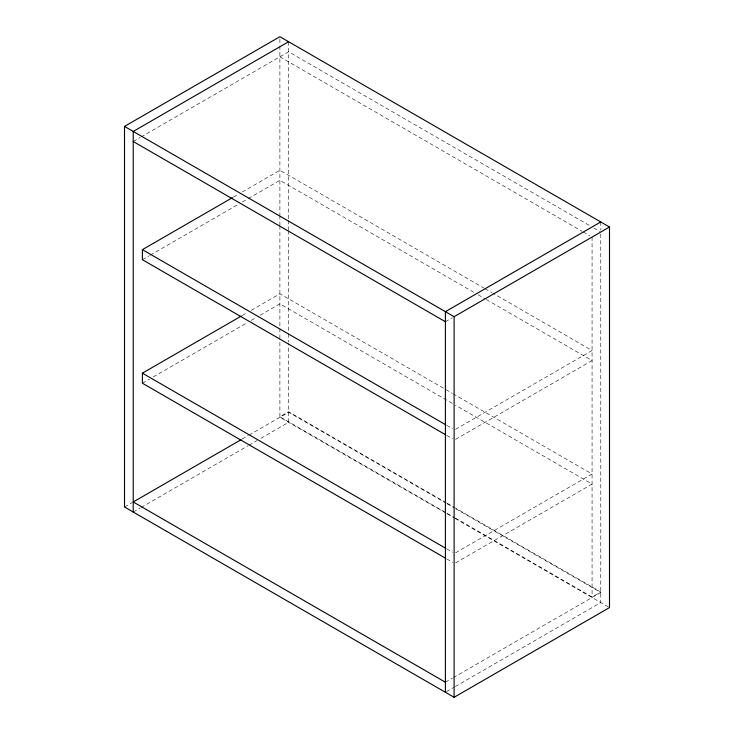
<?xml version="1.0" encoding="UTF-8"?>
<svg xmlns="http://www.w3.org/2000/svg" width="734" height="734" viewBox="0 0 734 734"><rect width="100%" height="100%" fill="white"/><g stroke="black" fill="none" stroke-linecap="round" stroke-linejoin="round"><path stroke-width="0.55" stroke-dasharray="3.67 2.75" d="M133.221 141.497L140.148 137.497M141.139 136.928L288.6 51.784L589.879 225.733M233.403 197.116L238.348 194.253M242.303 191.969L279.893 170.27L484.045 288.141M142.396 259.708L149.323 255.707M150.314 255.138L238.348 204.318M242.303 202.033L247.248 199.171M248.239 198.602L279.893 180.325L474.136 292.481M242.303 315.482L247.248 312.629M251.202 310.344L279.893 293.784L452.337 393.341M142.396 383.221L149.323 379.221M153.278 376.937L247.248 322.685M251.202 320.4L256.148 317.547M260.111 315.262L279.893 303.839L454.318 404.544M124.505 507.001L132.423 502.432M242.082 439.125L248.22 435.583M249.009 435.124L288.6 412.269L446.18 503.24M445.4 321.731L452.327 317.73M133.221 512.038L140.148 508.038M141.139 507.46L248.028 445.749M249.009 445.18L256.928 440.611M260.891 438.326L288.6 422.325L288.6 343.228M455.566 429.317L592.072 350.503L492.964 293.288M455.566 439.372L592.072 360.568L486.027 299.344M455.566 552.83L592.072 474.017L453.328 393.91M455.566 562.886L592.072 484.073L455.309 405.113M455.309 518.03L592.072 596.99L600.779 591.962L455.098 507.845M445.4 682.216L452.327 678.216M453.318 677.638L600.779 592.503L455.098 508.396M446.391 691.703L454.309 687.125M455.291 686.556L600.779 602.559L600.779 231.137M593.843 228.017L599.788 231.449M279.893 56.821L582.163 231.329M583.154 231.907L590.09 235.908M485.036 288.71L491.973 292.719M478.1 294.765L485.036 298.766M446.648 425.307L452.603 428.739M446.648 435.372L452.603 438.804M446.18 502.698L288.6 411.719L279.893 416.747L454.318 517.452M447.171 503.267L454.107 507.277M447.171 503.818L454.107 507.818M446.18 513.305L279.893 417.297L279.893 338.805M447.171 513.873L454.107 517.874M455.098 518.452L609.495 607.587M446.648 548.821L452.603 552.252M446.648 558.877L452.603 562.317M600.779 221.962L600.779 229.99M592.072 237.054L592.072 596.99M288.6 41.728L288.6 219.42M288.6 220.292L288.6 229.733M288.6 230.604L288.6 332.63M288.6 333.777L288.6 342.081M279.893 38.994L279.893 44.728M279.893 45.875L279.893 215.007M279.893 215.53L279.893 225.32M279.893 225.852L279.893 327.878M279.893 328.483L279.893 338.2"/><path stroke-width="1.1" d="M124.505 126.413L279.893 36.7L609.495 226.999L609.495 607.587L454.107 697.3L124.505 507.001L124.505 126.413L454.107 316.703L609.495 226.999M288.6 41.728L133.221 131.441L133.221 512.038M445.657 434.794L142.396 259.708L142.396 249.652L232.412 197.685M445.657 558.308L142.396 383.221L142.396 373.166L241.312 316.051M600.779 221.962L445.4 311.675L445.4 692.272M241.091 439.694L133.221 501.973L445.4 682.216M133.221 141.497L445.4 321.731M142.396 249.652L445.657 424.738M142.396 373.166L445.657 548.252M454.107 316.703L454.107 697.3"/></g></svg>
